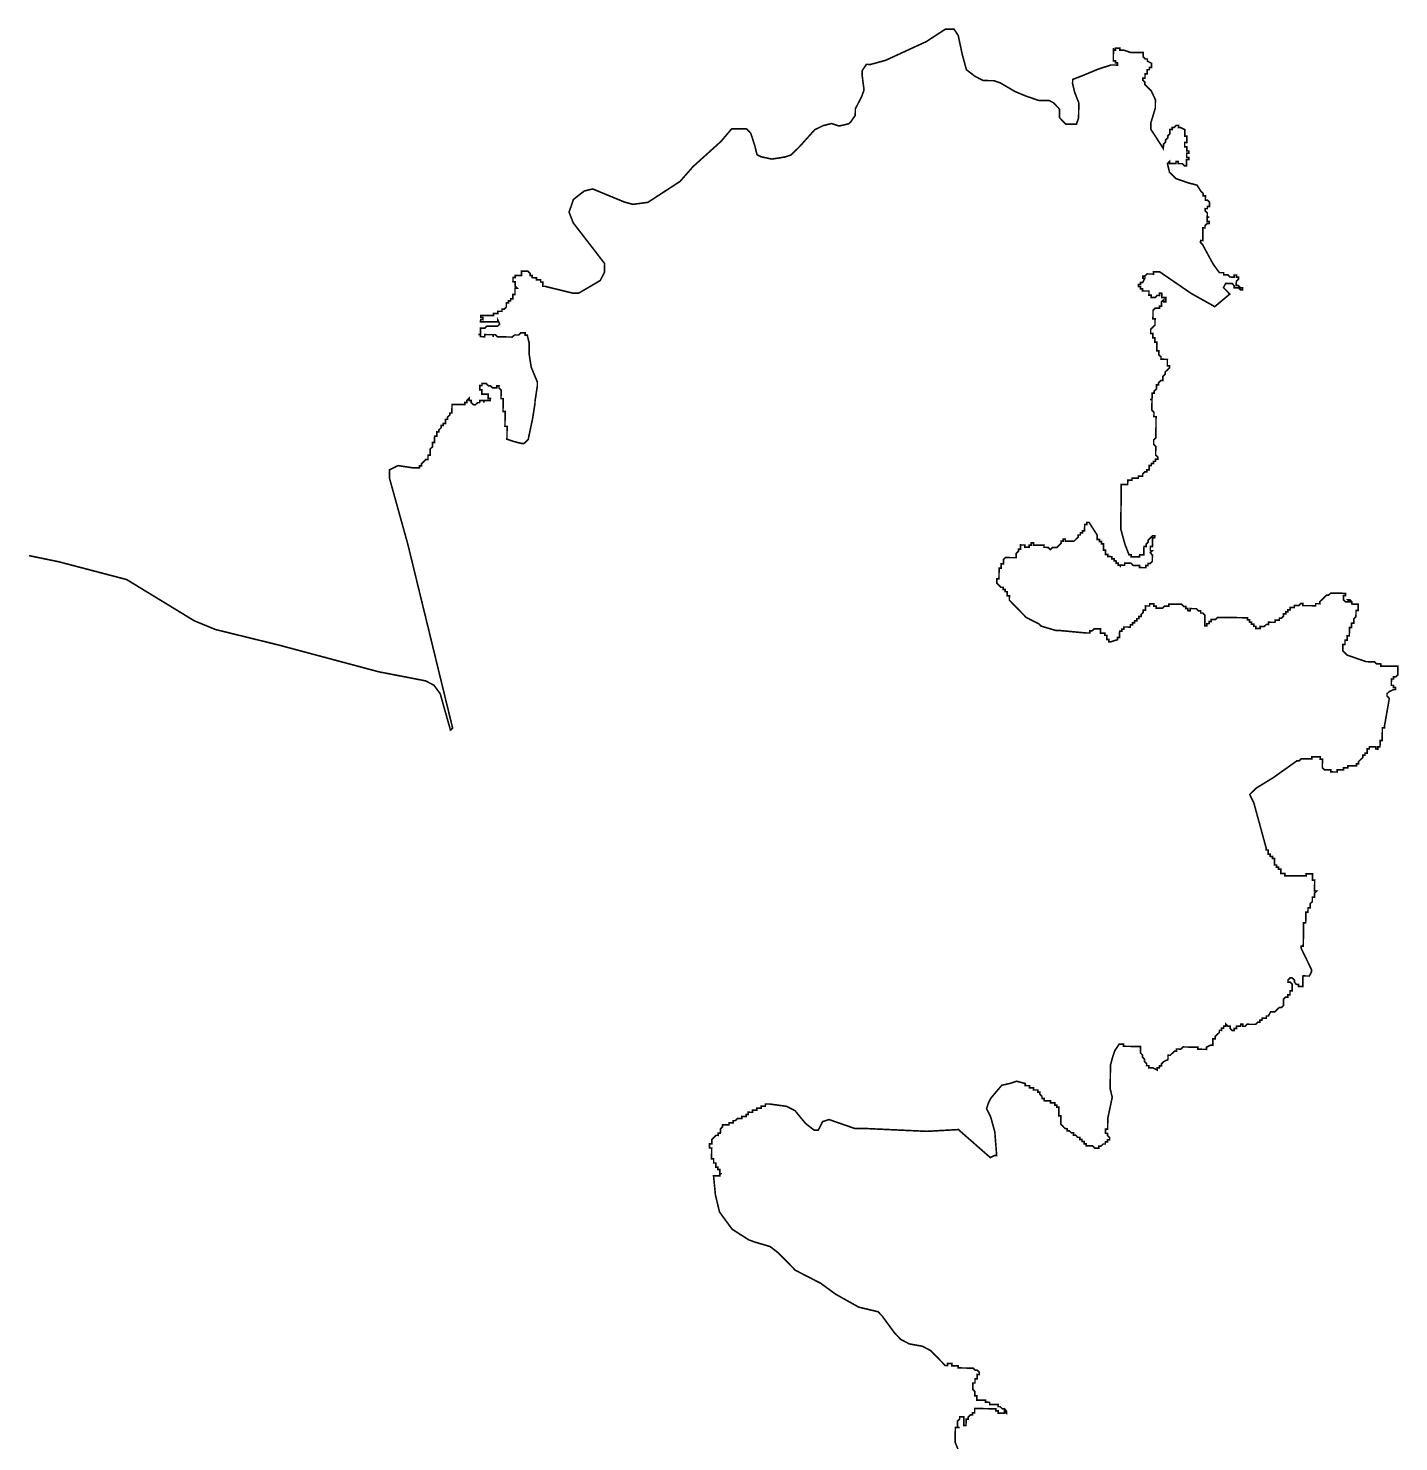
# Model space of a CAD drawing. Header units: metres. Extents: x 257673 to 289848, y 2129691 to 2228029.
# Drawn here: x 264507 to 267057, y 2205352 to 2207981 of the extents above; entities that cross this region are included whole.
import ezdxf

# ---------------------------------------------------------------- set-up
doc = ezdxf.new("R2010")
doc.units = ezdxf.units.M
doc.header["$MEASUREMENT"] = 0
doc.layers.add('HAZARDS LINE', color=1, linetype='Continuous')

msp = doc.modelspace()

# ---------------------------------------------------------------- linework, layer by layer
at = {"layer": 'HAZARDS LINE', "lineweight": 18, "const_width": 2.97}
msp.add_lwpolyline([(264508.4, 2207000), (264563.7, 2206988.6), (264690, 2206955.5), (264815.8, 2206878.8), (264855.2, 2206862.6), (264973.6, 2206833.5), (265159.1, 2206783.9), (265246, 2206767.1), (265261.7, 2206759), (265273.4, 2206743), (265292.4, 2206675.5), (265296.4, 2206679.4), (265213.2, 2207020.8), (265179, 2207144), (265179.2, 2207159.8), (265187.1, 2207163.7), (265195.1, 2207167.5), (265222.7, 2207163.3), (265234.6, 2207163.1), (265234.7, 2207167.1), (265238.6, 2207167), (265238.7, 2207171), (265242.7, 2207174.9), (265246.7, 2207178.8), (265250.6, 2207178.8), (265250.7, 2207182.7), (265250.7, 2207186.7), (265254.7, 2207186.7), (265254.7, 2207190.6), (265254.8, 2207194.6), (265254.8, 2207198.5), (265258.8, 2207202.4), (265258.8, 2207206.4), (265258.9, 2207210.4), (265262.8, 2207210.3), (265262.9, 2207214.3), (265262.9, 2207218.2), (265263, 2207222.2), (265266.9, 2207222.1), (265267, 2207226.1), (265267, 2207230.1), (265271, 2207230), (265271, 2207234), (265275, 2207237.9), (265275.1, 2207241.9), (265279, 2207241.8), (265279.1, 2207245.8), (265283, 2207245.7), (265283.1, 2207249.7), (265283.1, 2207253.6), (265287.1, 2207253.6), (265287.1, 2207257.6), (265291.1, 2207261.5), (265291.2, 2207265.4), (265295.1, 2207265.4), (265295.2, 2207269.3), (265295.2, 2207273.3), (265295.3, 2207277.3), (265295.3, 2207281.2), (265299.3, 2207281.2), (265303.2, 2207281.1), (265307.2, 2207281.1), (265311.1, 2207281), (265315.1, 2207281), (265319.1, 2207280.9), (265319.1, 2207284.9), (265323.1, 2207284.9), (265323.1, 2207288.8), (265327.1, 2207292.7), (265327.1, 2207288.8), (265331, 2207288.7), (265331, 2207284.8), (265334.9, 2207280.8), (265338.9, 2207280.7), (265342.9, 2207284.6), (265346.8, 2207284.6), (265346.9, 2207288.5), (265350.8, 2207288.5), (265354.8, 2207288.5), (265354.7, 2207284.5), (265354.8, 2207288.5), (265358.7, 2207288.4), (265362.7, 2207288.4), (265366.6, 2207288.3), (265366.7, 2207292.3), (265362.7, 2207292.3), (265362.8, 2207296.3), (265362.8, 2207300.2), (265358.9, 2207300.3), (265354.9, 2207300.3), (265350.9, 2207300.4), (265351, 2207304.3), (265351, 2207308.3), (265347.1, 2207308.3), (265347.1, 2207312.3), (265347.2, 2207316.3), (265351.1, 2207316.2), (265351.2, 2207320.2), (265355.1, 2207320.1), (265359.1, 2207320.1), (265363, 2207316.1), (265367, 2207316), (265370.9, 2207312), (265374.8, 2207312), (265378.8, 2207311.9), (265378.8, 2207315.9), (265382.8, 2207315.9), (265382.7, 2207311.9), (265386.7, 2207307.9), (265386.6, 2207303.9), (265386.6, 2207300), (265386.5, 2207296), (265386.5, 2207292.1), (265390.4, 2207292), (265390.4, 2207288.1), (265390.3, 2207284.1), (265390.3, 2207280.1), (265390.3, 2207276.2), (265390.2, 2207272.2), (265390.2, 2207268.3), (265394.1, 2207268.2), (265394.1, 2207264.3), (265394, 2207260.3), (265394, 2207256.3), (265394, 2207252.4), (265393.9, 2207248.4), (265393.9, 2207244.5), (265393.8, 2207240.5), (265397.8, 2207240.5), (265397.7, 2207236.5), (265397.7, 2207232.5), (265397.6, 2207228.6), (265397.6, 2207224.6), (265397.6, 2207220.7), (265397.5, 2207216.7), (265409.3, 2207212.6), (265425.1, 2207208.5), (265429.1, 2207208.4), (265437.1, 2207216.3), (265445.4, 2207255.8), (265449.7, 2207283.4), (265449.8, 2207287.4), (265454, 2207315.1), (265454.1, 2207323), (265442.6, 2207350.8), (265438.9, 2207374.6), (265439.1, 2207394.4), (265435.3, 2207410.3), (265431.4, 2207410.3), (265431.4, 2207414.3), (265427.4, 2207414.3), (265423.5, 2207414.4), (265419.5, 2207410.5), (265415.5, 2207410.5), (265411.6, 2207410.5), (265407.6, 2207406.6), (265403.6, 2207406.7), (265399.6, 2207406.7), (265395.7, 2207406.8), (265391.7, 2207406.8), (265387.8, 2207406.9), (265383.8, 2207406.9), (265379.9, 2207406.9), (265375.9, 2207411), (265372, 2207411), (265371.9, 2207407), (265372, 2207411), (265368, 2207411), (265364.1, 2207411.1), (265360.1, 2207411.1), (265356.2, 2207411.2), (265356.1, 2207407.2), (265352.2, 2207407.3), (265348.2, 2207407.3), (265348.2, 2207411.3), (265344.3, 2207411.3), (265348.2, 2207411.3), (265348.3, 2207415.2), (265348.3, 2207419.2), (265348.4, 2207423.1), (265352.3, 2207423.1), (265356.3, 2207423.1), (265360.3, 2207427), (265364.3, 2207426.9), (265368.2, 2207426.9), (265372.2, 2207426.8), (265376.1, 2207426.8), (265380.1, 2207426.7), (265384.1, 2207430.7), (265380.2, 2207438.6), (265380.2, 2207434.7), (265376.2, 2207434.7), (265372.3, 2207434.7), (265368.3, 2207434.8), (265364.3, 2207434.8), (265360.4, 2207434.9), (265356.4, 2207434.9), (265352.5, 2207435), (265348.5, 2207435), (265348.6, 2207439), (265352.5, 2207438.9), (265352.6, 2207442.9), (265348.6, 2207442.9), (265348.6, 2207446.9), (265352.6, 2207446.8), (265356.6, 2207446.8), (265360.5, 2207446.8), (265364.5, 2207446.7), (265368.4, 2207446.7), (265372.4, 2207446.6), (265372.4, 2207450.6), (265376.4, 2207450.5), (265380.4, 2207450.5), (265380.4, 2207454.5), (265384.4, 2207454.4), (265388.3, 2207454.4), (265388.4, 2207458.3), (265392.3, 2207458.3), (265396.3, 2207462.2), (265396.4, 2207466.1), (265396.4, 2207470.1), (265400.4, 2207470.1), (265400.4, 2207474), (265404.4, 2207474), (265404.4, 2207477.9), (265408.4, 2207477.9), (265408.4, 2207481.8), (265408.5, 2207485.8), (265412.4, 2207485.8), (265412.5, 2207489.7), (265412.5, 2207493.7), (265412.6, 2207497.6), (265416.5, 2207497.6), (265412.6, 2207501.6), (265412.6, 2207505.6), (265412.7, 2207509.5), (265408.7, 2207509.6), (265408.8, 2207513.5), (265408.8, 2207517.5), (265412.8, 2207517.4), (265412.8, 2207521.4), (265416.8, 2207521.3), (265420.7, 2207521.3), (265424.7, 2207521.3), (265424.7, 2207525.2), (265424.8, 2207529.2), (265436.7, 2207529), (265440.6, 2207525), (265440.5, 2207521.1), (265444.5, 2207521), (265444.4, 2207517.1), (265448.4, 2207517), (265452.4, 2207517), (265452.3, 2207513), (265456.3, 2207513), (265460.2, 2207512.9), (265460.2, 2207509), (265464.1, 2207508.9), (265464.1, 2207505), (265464, 2207501), (265468, 2207501), (265519.3, 2207488.5), (265531.2, 2207488.4), (265551.1, 2207500), (265571, 2207511.7), (265579.1, 2207527.4), (265579.3, 2207543.3), (265520.8, 2207619.1), (265513.1, 2207639), (265521.3, 2207662.7), (265541.3, 2207678.3), (265557.1, 2207682.1), (265616.2, 2207657.7), (265632, 2207653.5), (265659.8, 2207657.2), (265719.6, 2207696.1), (265743.6, 2207723.5), (265795.6, 2207770.4), (265815.7, 2207794), (265831.5, 2207793.8), (265843.4, 2207793.7), (265851.2, 2207785.7), (265858.9, 2207761.8), (265862.7, 2207745.9), (265870.5, 2207741.9), (265890.3, 2207737.7), (265914.1, 2207741.4), (265926, 2207745.2), (265942, 2207760.9), (265970.1, 2207792.2), (265986, 2207800), (266001.8, 2207803.8), (266013.7, 2207799.7), (266017.6, 2207799.6), (266033.5, 2207803.4), (266037.5, 2207807.3), (266045.6, 2207819.1), (266045.7, 2207827), (266045.7, 2207831), (266049.7, 2207838.8), (266057.8, 2207854.6), (266061.9, 2207866.4), (266058.3, 2207894.2), (266058.4, 2207902.1), (266066.4, 2207913.9), (266074.3, 2207913.8), (266102.1, 2207921.4), (266177.7, 2207956.2), (266213.6, 2207979.5), (266225.5, 2207979.4), (266229.5, 2207979.3), (266237.2, 2207967.4), (266244.8, 2207931.7), (266252.4, 2207903.9), (266268.1, 2207891.8), (266283.8, 2207883.7), (266303.6, 2207883.5), (266315.4, 2207879.4), (266342.9, 2207863.3), (266362.6, 2207855.1), (266386.3, 2207846.9), (266406.1, 2207846.7), (266414, 2207842.7), (266425.7, 2207830.6), (266425.5, 2207814.8), (266437.3, 2207802.8), (266449.1, 2207802.7), (266457.1, 2207802.6), (266461.1, 2207814.4), (266461.4, 2207834.2), (266461.5, 2207842.1), (266453.8, 2207862), (266450, 2207877.9), (266450.1, 2207885.8), (266470, 2207893.5), (266497.8, 2207905.1), (266521.6, 2207912.7), (266533.5, 2207912.6), (266533.5, 2207916.5), (266529.6, 2207916.6), (266529.6, 2207920.5), (266525.7, 2207920.6), (266525.7, 2207924.5), (266525.8, 2207928.5), (266525.8, 2207932.5), (266525.9, 2207936.4), (266525.9, 2207940.4), (266525.9, 2207944.3), (266525.9, 2207940.4), (266529.9, 2207940.3), (266529.9, 2207944.3), (266533.9, 2207944.2), (266537.8, 2207944.2), (266537.8, 2207940.2), (266545.7, 2207940.1), (266557.5, 2207936.1), (266561.5, 2207936), (266565.4, 2207936), (266569.4, 2207935.9), (266573.3, 2207935.9), (266577.3, 2207935.8), (266581.3, 2207935.8), (266581.2, 2207931.8), (266581.2, 2207927.9), (266585.1, 2207923.9), (266589, 2207923.8), (266589, 2207919.9), (266596.9, 2207915.8), (266596.8, 2207907.9), (266592.8, 2207907.9), (266592.8, 2207904), (266588.8, 2207904), (266588.8, 2207900.1), (266588.7, 2207896.1), (266584.8, 2207896.2), (266584.7, 2207892.2), (266584.7, 2207888.2), (266580.7, 2207888.3), (266580.7, 2207884.3), (266584.6, 2207880.3), (266584.6, 2207876.4), (266596.3, 2207864.4), (266604, 2207848.4), (266603.9, 2207832.6), (266595.6, 2207805), (266595.5, 2207793.1), (266618.8, 2207757.2), (266618.9, 2207761.2), (266618.9, 2207765.1), (266622.9, 2207769), (266623, 2207773), (266627, 2207776.9), (266627, 2207780.9), (266631, 2207784.8), (266631.1, 2207788.7), (266631.1, 2207792.7), (266635.1, 2207792.7), (266635.1, 2207796.6), (266639.1, 2207796.6), (266643.1, 2207800.5), (266647, 2207800.4), (266647, 2207796.5), (266650.9, 2207796.4), (266658.8, 2207792.4), (266658.7, 2207784.5), (266658.7, 2207780.5), (266662.6, 2207780.5), (266662.6, 2207776.5), (266662.6, 2207772.5), (266662.5, 2207768.6), (266658.5, 2207768.6), (266658.5, 2207764.7), (266658.5, 2207760.7), (266662.4, 2207760.7), (266662.4, 2207756.7), (266662.3, 2207752.8), (266666.3, 2207752.7), (266666.2, 2207748.8), (266662.3, 2207748.8), (266662.2, 2207744.8), (266662.2, 2207740.9), (266666.2, 2207740.8), (266666.1, 2207736.9), (266662.1, 2207736.9), (266662.1, 2207733), (266662.1, 2207729), (266662, 2207725), (266658.1, 2207725.1), (266654.1, 2207729.1), (266650.2, 2207729.1), (266646.2, 2207729.2), (266646.3, 2207733.1), (266642.3, 2207733.2), (266642.3, 2207729.2), (266638.3, 2207729.3), (266634.4, 2207729.3), (266630.4, 2207729.4), (266630.4, 2207733.3), (266626.4, 2207729.4), (266630.2, 2207713.5), (266642, 2207701.5), (266665.6, 2207693.3), (266681.4, 2207689.2), (266689.2, 2207677.2), (266693.1, 2207673.2), (266693.1, 2207669.3), (266697, 2207669.2), (266697, 2207665.3), (266696.9, 2207661.3), (266700.9, 2207661.3), (266704.8, 2207657.3), (266704.7, 2207653.3), (266704.7, 2207649.3), (266700.7, 2207649.4), (266700.7, 2207645.4), (266696.7, 2207645.5), (266696.7, 2207641.5), (266700.6, 2207637.5), (266700.6, 2207633.6), (266700.5, 2207629.6), (266704.5, 2207629.6), (266700.5, 2207629.6), (266700.5, 2207625.6), (266700.4, 2207621.7), (266704.4, 2207621.6), (266704.3, 2207617.7), (266700.4, 2207617.7), (266696.4, 2207613.8), (266696.3, 2207609.8), (266692.4, 2207609.9), (266692.3, 2207605.9), (266692.3, 2207602), (266692.2, 2207598), (266692.2, 2207594.1), (266692.2, 2207590.1), (266692.1, 2207586.1), (266688.2, 2207586.2), (266688.1, 2207582.2), (266692, 2207578.2), (266711.4, 2207542.4), (266723.1, 2207526.4), (266727.1, 2207526.4), (266731, 2207526.3), (266731, 2207522.4), (266734.9, 2207522.3), (266738.9, 2207522.3), (266742.8, 2207518.3), (266746.8, 2207518.2), (266750.7, 2207518.2), (266750.8, 2207522.1), (266754.7, 2207522.1), (266754.7, 2207518.1), (266758.6, 2207518.1), (266758.6, 2207514.1), (266754.6, 2207510.2), (266754.5, 2207506.3), (266754.5, 2207502.3), (266758.5, 2207502.3), (266762.4, 2207498.2), (266766.3, 2207498.2), (266766.3, 2207494.2), (266762.3, 2207494.3), (266758.4, 2207498.3), (266754.5, 2207498.3), (266750.5, 2207498.4), (266750.5, 2207502.3), (266746.6, 2207506.3), (266742.7, 2207506.4), (266738.7, 2207506.4), (266734.8, 2207506.5), (266730.7, 2207498.6), (266742.5, 2207486.6), (266714.5, 2207463.2), (266671.2, 2207487.4), (266612.3, 2207527.7), (266608.3, 2207527.7), (266604.4, 2207527.7), (266600.4, 2207527.8), (266600.4, 2207523.8), (266596.4, 2207523.9), (266592.5, 2207523.9), (266588.5, 2207524), (266584.5, 2207520.1), (266580.5, 2207520.1), (266580.5, 2207516.1), (266584.4, 2207516.1), (266580.4, 2207508.2), (266576.4, 2207508.3), (266576.4, 2207504.3), (266572.4, 2207504.4), (266572.4, 2207500.4), (266576.4, 2207500.3), (266576.3, 2207496.4), (266580.3, 2207496.3), (266580.2, 2207492.4), (266584.2, 2207492.3), (266588.1, 2207492.3), (266592.1, 2207492.3), (266592.1, 2207488.3), (266592, 2207484.3), (266596, 2207484.3), (266595.9, 2207480.3), (266599.9, 2207480.3), (266603.8, 2207480.2), (266607.8, 2207484.2), (266611.8, 2207484.1), (266611.8, 2207488.1), (266615.8, 2207488), (266615.8, 2207484.1), (266615.7, 2207480.1), (266619.7, 2207480.1), (266623.6, 2207480), (266623.6, 2207476.1), (266623.5, 2207472.1), (266619.6, 2207472.1), (266619.6, 2207476.1), (266615.6, 2207472.2), (266615.6, 2207468.2), (266615.5, 2207464.3), (266611.6, 2207464.3), (266611.5, 2207460.4), (266607.6, 2207460.4), (266603.6, 2207460.4), (266599.6, 2207456.5), (266599.6, 2207452.6), (266599.5, 2207448.6), (266599.5, 2207444.7), (266599.4, 2207440.7), (266603.4, 2207440.7), (266603.3, 2207436.7), (266603.3, 2207432.7), (266603.3, 2207428.8), (266599.3, 2207424.9), (266595.3, 2207421), (266595.2, 2207417), (266595.2, 2207413), (266599.1, 2207413), (266599.1, 2207409), (266599, 2207405.1), (266603, 2207405), (266602.9, 2207401.1), (266602.9, 2207397.1), (266606.9, 2207397.1), (266606.8, 2207393.1), (266606.8, 2207389.2), (266606.7, 2207385.2), (266606.7, 2207381.2), (266610.6, 2207381.2), (266610.6, 2207377.2), (266610.5, 2207373.3), (266614.5, 2207369.3), (266614.4, 2207365.3), (266618.4, 2207365.3), (266622.3, 2207365.2), (266626.3, 2207365.2), (266626.2, 2207361.2), (266626.2, 2207357.3), (266626.2, 2207353.3), (266630.1, 2207353.3), (266630.1, 2207349.3), (266622.1, 2207341.5), (266622, 2207337.5), (266618, 2207333.6), (266618, 2207329.6), (266617.9, 2207325.7), (266614, 2207325.7), (266610, 2207321.8), (266609.9, 2207317.9), (266606, 2207317.9), (266605.9, 2207313.9), (266605.9, 2207310), (266601.9, 2207306.1), (266601.8, 2207302.1), (266597.9, 2207302.2), (266597.8, 2207298.2), (266597.8, 2207294.2), (266597.7, 2207290.3), (266593.8, 2207290.3), (266597.7, 2207290.3), (266597.7, 2207286.3), (266597.6, 2207282.4), (266597.6, 2207278.4), (266597.6, 2207274.4), (266597.5, 2207270.5), (266601.4, 2207266.5), (266601.4, 2207262.5), (266601.3, 2207258.6), (266605.3, 2207258.5), (266605.2, 2207254.6), (266605.2, 2207250.6), (266605.2, 2207246.6), (266605.1, 2207242.7), (266605.1, 2207238.7), (266605, 2207234.8), (266605, 2207230.8), (266604.9, 2207226.9), (266604.9, 2207222.9), (266604.8, 2207218.9), (266600.8, 2207215), (266600.8, 2207211.1), (266600.8, 2207207.1), (266604.7, 2207203.1), (266604.6, 2207199.1), (266604.6, 2207195.2), (266604.5, 2207191.2), (266604.5, 2207187.3), (266608.4, 2207183.3), (266608.4, 2207179.3), (266604.4, 2207179.3), (266604.4, 2207175.4), (266600.4, 2207175.4), (266600.4, 2207171.5), (266596.4, 2207171.5), (266596.4, 2207167.6), (266592.4, 2207167.6), (266592.3, 2207163.6), (266592.3, 2207159.7), (266588.3, 2207159.7), (266588.3, 2207155.8), (266584.3, 2207155.8), (266580.3, 2207151.9), (266580.3, 2207147.9), (266576.3, 2207148), (266572.4, 2207148), (266572.3, 2207144.1), (266568.4, 2207144.1), (266564.4, 2207144.2), (266560.5, 2207144.2), (266560.4, 2207140.3), (266556.5, 2207140.3), (266552.5, 2207140.3), (266552.5, 2207136.4), (266552.4, 2207132.4), (266548.5, 2207132.5), (266544.5, 2207132.5), (266540.5, 2207132.6), (266540.5, 2207128.6), (266540, 2207085.1), (266539.6, 2207049.4), (266547.2, 2207021.6), (266554.9, 2207001.7), (266558.9, 2207001.7), (266558.8, 2206997.7), (266562.8, 2206997.7), (266566.7, 2206997.7), (266570.7, 2206997.6), (266574.6, 2206997.6), (266574.7, 2207001.5), (266578.6, 2207001.5), (266582.6, 2207001.4), (266582.6, 2207005.4), (266582.7, 2207009.4), (266582.7, 2207013.3), (266582.8, 2207017.3), (266586.7, 2207017.2), (266586.8, 2207021.2), (266590.8, 2207025.1), (266590.8, 2207029.1), (266594.8, 2207033), (266598.8, 2207036.9), (266602.8, 2207036.8), (266602.7, 2207032.9), (266598.8, 2207032.9), (266598.7, 2207029), (266598.7, 2207025), (266598.7, 2207021.1), (266598.6, 2207017.1), (266594.7, 2207017.1), (266594.6, 2207013.2), (266594.6, 2207009.2), (266598.5, 2207009.2), (266594.5, 2207005.3), (266598.4, 2207001.3), (266598.4, 2206997.3), (266598.3, 2206993.3), (266598.3, 2206989.4), (266594.3, 2206985.5), (266590.3, 2206985.5), (266590.3, 2206981.6), (266586.3, 2206981.6), (266586.3, 2206977.6), (266582.3, 2206977.7), (266578.4, 2206977.7), (266574.4, 2206977.8), (266574.5, 2206981.7), (266570.5, 2206981.8), (266566.5, 2206981.8), (266562.6, 2206981.9), (266558.7, 2206985.9), (266554.7, 2206985.9), (266550.8, 2206986), (266546.8, 2206986), (266546.8, 2206982), (266542.8, 2206982.1), (266538.8, 2206982.1), (266538.8, 2206978.2), (266538.8, 2206982.1), (266534.9, 2206982.2), (266534.9, 2206986.1), (266531, 2206986.2), (266531, 2206990.1), (266527.1, 2206990.2), (266527.1, 2206994.1), (266523.1, 2206994.2), (266523.2, 2206998.1), (266519.2, 2206998.2), (266515.3, 2206998.2), (266515.3, 2207002.2), (266511.4, 2207002.2), (266511.4, 2207006.2), (266511.4, 2207010.2), (266507.5, 2207010.2), (266507.5, 2207014.2), (266507.6, 2207018.1), (266507.6, 2207022.1), (266503.7, 2207022.1), (266503.7, 2207026.1), (266499.8, 2207026.1), (266499.8, 2207030.1), (266495.8, 2207030.1), (266495.9, 2207034.1), (266495.9, 2207038), (266480.4, 2207062), (266476.4, 2207062), (266476.4, 2207058.1), (266472.4, 2207058.1), (266472.4, 2207054.1), (266472.3, 2207050.2), (266472.3, 2207046.2), (266468.3, 2207046.3), (266468.3, 2207042.3), (266464.3, 2207042.4), (266464.3, 2207038.4), (266460.3, 2207038.4), (266460.3, 2207034.5), (266456.3, 2207030.6), (266452.3, 2207026.7), (266448.3, 2207026.7), (266444.3, 2207026.8), (266440.4, 2207026.8), (266436.4, 2207026.8), (266436.5, 2207030.8), (266432.5, 2207030.8), (266432.5, 2207026.9), (266428.5, 2207026.9), (266428.5, 2207023), (266424.5, 2207019.1), (266420.5, 2207015.1), (266416.5, 2207015.2), (266412.5, 2207015.2), (266408.5, 2207011.3), (266404.6, 2207015.3), (266400.7, 2207015.4), (266396.7, 2207015.4), (266396.8, 2207019.4), (266392.8, 2207019.4), (266388.8, 2207019.5), (266384.9, 2207019.5), (266380.9, 2207019.5), (266377, 2207019.6), (266377, 2207023.6), (266373.1, 2207023.6), (266373, 2207019.6), (266369.1, 2207019.7), (266369, 2207015.7), (266365.1, 2207015.8), (266361.1, 2207015.8), (266361.1, 2207019.8), (266357.2, 2207019.8), (266353.2, 2207019.9), (266353.2, 2207015.9), (266353.1, 2207011.9), (266349.2, 2207012), (266349.1, 2207008), (266345.1, 2207004.1), (266345.1, 2207000.2), (266345, 2206996.2), (266341.1, 2206996.2), (266337.1, 2206996.3), (266333.2, 2206996.3), (266329.2, 2206996.4), (266325.2, 2206996.4), (266321.2, 2206992.5), (266321.2, 2206988.5), (266321.2, 2206984.6), (266317.2, 2206984.6), (266317.2, 2206980.7), (266317.1, 2206976.7), (266313.2, 2206976.8), (266313.1, 2206972.8), (266313.1, 2206968.8), (266313, 2206964.9), (266313, 2206960.9), (266312.9, 2206957), (266309, 2206957), (266308.9, 2206953.1), (266308.9, 2206949.1), (266312.8, 2206945.1), (266316.7, 2206941.1), (266320.7, 2206941), (266320.6, 2206937.1), (266324.6, 2206937), (266324.5, 2206933.1), (266328.5, 2206933), (266328.4, 2206929.1), (266328.4, 2206925.1), (266332.4, 2206925.1), (266332.3, 2206921.1), (266332.3, 2206917.2), (266347.9, 2206901.1), (266363.6, 2206885.1), (266387.2, 2206873), (266391.1, 2206869), (266418.7, 2206860.8), (266426.6, 2206860.7), (266474.1, 2206856.2), (266478, 2206856.1), (266482, 2206856.1), (266482, 2206860), (266486, 2206860), (266490, 2206863.9), (266494, 2206863.9), (266497.9, 2206863.8), (266501.9, 2206863.8), (266501.8, 2206859.8), (266501.8, 2206855.9), (266505.7, 2206855.8), (266509.7, 2206855.8), (266509.7, 2206851.8), (266513.6, 2206851.8), (266513.6, 2206847.8), (266513.5, 2206843.9), (266517.5, 2206843.8), (266517.4, 2206839.9), (266521.4, 2206839.8), (266533.3, 2206843.6), (266533.4, 2206847.6), (266537.3, 2206847.5), (266537.4, 2206851.5), (266537.4, 2206855.5), (266537.5, 2206859.4), (266541.4, 2206859.4), (266541.5, 2206863.3), (266545.4, 2206863.3), (266545.5, 2206867.2), (266549.4, 2206867.2), (266553.4, 2206867.2), (266557.3, 2206867.1), (266557.4, 2206871.1), (266561.3, 2206871), (266561.4, 2206875), (266565.3, 2206874.9), (266565.4, 2206878.9), (266569.3, 2206878.9), (266569.4, 2206882.8), (266573.3, 2206882.8), (266573.4, 2206886.7), (266577.3, 2206886.7), (266577.4, 2206890.6), (266581.4, 2206894.6), (266581.4, 2206898.5), (266585.4, 2206898.5), (266585.4, 2206902.4), (266585.5, 2206906.4), (266589.4, 2206906.3), (266593.4, 2206906.3), (266593.4, 2206910.3), (266601.4, 2206910.2), (266601.3, 2206906.2), (266605.3, 2206906.2), (266605.2, 2206902.2), (266609.2, 2206902.2), (266613.1, 2206902.1), (266617.1, 2206902.1), (266621.1, 2206906), (266625.1, 2206905.9), (266629, 2206905.9), (266629.1, 2206909.9), (266633, 2206909.8), (266637, 2206909.8), (266640.9, 2206909.7), (266648.9, 2206909.6), (266652.8, 2206909.6), (266656.7, 2206905.6), (266660.7, 2206905.5), (266660.6, 2206901.6), (266664.6, 2206901.5), (266664.6, 2206897.6), (266668.5, 2206897.5), (266668.6, 2206901.5), (266672.5, 2206901.4), (266676.5, 2206901.4), (266680.4, 2206901.4), (266684.3, 2206897.4), (266688.3, 2206897.3), (266688.3, 2206893.4), (266692.2, 2206893.3), (266696.1, 2206889.3), (266696.1, 2206885.3), (266696, 2206881.4), (266696, 2206877.4), (266696, 2206873.5), (266695.9, 2206869.5), (266699.9, 2206869.5), (266699.9, 2206873.4), (266703.9, 2206873.4), (266703.9, 2206877.3), (266707.9, 2206877.3), (266707.9, 2206881.3), (266711.9, 2206881.2), (266715.8, 2206881.2), (266719.8, 2206885.1), (266723.8, 2206885), (266727.7, 2206885), (266731.7, 2206884.9), (266735.7, 2206884.9), (266739.6, 2206884.9), (266743.6, 2206884.8), (266747.5, 2206884.8), (266751.5, 2206884.7), (266755.5, 2206884.7), (266759.4, 2206884.6), (266763.4, 2206884.6), (266767.3, 2206884.5), (266771.3, 2206884.5), (266775.2, 2206884.5), (266775.2, 2206880.5), (266779.2, 2206880.4), (266779.1, 2206876.5), (266783.1, 2206876.4), (266783, 2206872.5), (266787, 2206872.4), (266786.9, 2206868.5), (266790.9, 2206868.4), (266790.9, 2206864.5), (266794.8, 2206864.4), (266798.8, 2206864.4), (266798.8, 2206868.4), (266802.8, 2206868.3), (266806.7, 2206868.3), (266810.7, 2206872.2), (266814.7, 2206872.1), (266814.7, 2206876.1), (266818.7, 2206876), (266822.7, 2206876), (266826.6, 2206876), (266826.7, 2206879.9), (266830.6, 2206879.9), (266834.6, 2206879.8), (266834.6, 2206883.8), (266838.6, 2206883.7), (266842.6, 2206887.7), (266842.6, 2206891.6), (266846.6, 2206891.6), (266846.6, 2206895.5), (266850.6, 2206895.5), (266850.6, 2206899.4), (266854.6, 2206899.4), (266854.6, 2206903.4), (266858.6, 2206903.3), (266862.5, 2206903.3), (266862.6, 2206907.2), (266866.5, 2206907.2), (266870.5, 2206907.1), (266874.5, 2206911), (266878.5, 2206911), (266878.4, 2206907), (266882.4, 2206907), (266886.3, 2206907), (266890.3, 2206906.9), (266894.2, 2206906.9), (266898.2, 2206906.8), (266902.2, 2206906.8), (266902.2, 2206910.7), (266906.2, 2206910.7), (266910.1, 2206910.6), (266910.2, 2206914.6), (266914.2, 2206918.5), (266918.2, 2206922.4), (266922.2, 2206926.3), (266926.1, 2206926.3), (266930.1, 2206930.2), (266934.1, 2206930.2), (266938.1, 2206930.1), (266942, 2206930.1), (266946, 2206930), (266949.9, 2206930), (266953.9, 2206929.9), (266957.8, 2206929.9), (266957.8, 2206925.9), (266953.8, 2206926), (266953.8, 2206922), (266953.8, 2206918.1), (266957.7, 2206914.1), (266961.6, 2206914), (266965.6, 2206914), (266961.7, 2206918), (266965.6, 2206917.9), (266969.5, 2206913.9), (266969.5, 2206910), (266973.5, 2206909.9), (266977.4, 2206909.9), (266981.4, 2206909.8), (266981.3, 2206905.9), (266981.3, 2206901.9), (266981.2, 2206898), (266977.3, 2206898), (266977.2, 2206894.1), (266977.2, 2206890.1), (266977.1, 2206886.1), (266973.1, 2206882.2), (266973.1, 2206878.3), (266973.1, 2206874.3), (266969.1, 2206874.3), (266969, 2206870.4), (266969, 2206866.4), (266965, 2206866.5), (266965, 2206862.5), (266965, 2206858.6), (266964.9, 2206854.6), (266964.9, 2206850.6), (266960.9, 2206850.7), (266960.9, 2206846.7), (266960.8, 2206842.8), (266956.9, 2206842.8), (266956.8, 2206838.9), (266956.8, 2206834.9), (266952.8, 2206834.9), (266952.8, 2206831), (266952.7, 2206827), (266952.7, 2206823.1), (266960.5, 2206815.1), (266996, 2206802.8), (267000, 2206802.7), (267003.9, 2206802.7), (267007.9, 2206802.6), (267011.8, 2206802.6), (267015.7, 2206798.6), (267019.7, 2206798.6), (267023.7, 2206798.5), (267023.6, 2206794.6), (267027.6, 2206794.5), (267039.4, 2206794.4), (267051.3, 2206794.2), (267055.3, 2206794.2), (267055.2, 2206790.2), (267055.2, 2206786.3), (267055.1, 2206782.3), (267055.1, 2206778.4), (267051.1, 2206774.4), (267047.1, 2206774.5), (267047.1, 2206770.5), (267043.1, 2206770.6), (267043.1, 2206766.6), (267043, 2206762.7), (267043, 2206758.7), (267047, 2206758.7), (267046.9, 2206754.7), (267050.9, 2206754.7), (267050.8, 2206750.7), (267046.9, 2206750.7), (267038.9, 2206746.9), (267034.9, 2206743), (267034.9, 2206739), (267038.8, 2206735), (267038.7, 2206731), (267030.3, 2206683.6), (267030.2, 2206679.7), (267026.3, 2206679.7), (267026.2, 2206675.8), (267026.2, 2206671.8), (267026.1, 2206667.8), (267026.1, 2206663.9), (267026.1, 2206659.9), (267026, 2206656), (267022, 2206656), (267022, 2206652), (267022, 2206648.1), (267021.9, 2206644.1), (267018, 2206644.2), (267017.9, 2206640.2), (267014, 2206640.3), (267014, 2206644.2), (267010, 2206644.3), (267006.1, 2206644.3), (267002.1, 2206644.4), (267002.1, 2206640.4), (266998.1, 2206640.4), (266998.1, 2206636.5), (266998, 2206632.5), (266994.1, 2206632.6), (266994, 2206628.6), (266990.1, 2206628.7), (266990, 2206624.7), (266986, 2206620.8), (266982, 2206616.9), (266982, 2206612.9), (266978, 2206613), (266978, 2206609), (266974, 2206609), (266970.1, 2206609.1), (266966.1, 2206609.1), (266962.1, 2206609.2), (266962.1, 2206605.2), (266958.1, 2206605.3), (266954.2, 2206605.3), (266954.1, 2206601.3), (266950.2, 2206601.4), (266946.2, 2206601.4), (266942.3, 2206601.5), (266942.2, 2206597.5), (266938.3, 2206597.6), (266934.3, 2206597.6), (266930.3, 2206597.7), (266930.4, 2206601.6), (266926.4, 2206601.7), (266922.5, 2206601.7), (266918.5, 2206601.7), (266914.6, 2206605.7), (266914.6, 2206609.7), (266914.7, 2206613.7), (266914.7, 2206617.6), (266914.8, 2206621.6), (266910.8, 2206621.6), (266910.9, 2206625.6), (266906.9, 2206625.6), (266903, 2206625.7), (266899, 2206625.7), (266895, 2206625.8), (266895, 2206621.8), (266891, 2206621.8), (266887.1, 2206621.9), (266883.1, 2206621.9), (266879.2, 2206622), (266875.2, 2206622), (266871.2, 2206618.1), (266867.2, 2206618.2), (266823.3, 2206587), (266791.5, 2206567.5), (266779.5, 2206555.8), (266787.2, 2206539.9), (266810, 2206456.5), (266810, 2206452.5), (266813.9, 2206452.5), (266813.9, 2206448.5), (266813.8, 2206444.6), (266817.8, 2206444.5), (266817.7, 2206440.6), (266821.7, 2206440.5), (266821.7, 2206436.6), (266825.6, 2206436.5), (266825.6, 2206432.6), (266825.5, 2206428.6), (266825.5, 2206424.6), (266829.4, 2206424.6), (266829.4, 2206420.6), (266833.3, 2206420.6), (266833.3, 2206416.6), (266837.3, 2206416.6), (266837.2, 2206412.6), (266837.2, 2206408.7), (266841.1, 2206408.6), (266845.1, 2206408.6), (266845, 2206404.6), (266849, 2206404.6), (266853, 2206404.5), (266856.9, 2206404.5), (266860.9, 2206404.4), (266864.8, 2206404.4), (266868.8, 2206404.4), (266872.7, 2206404.3), (266876.7, 2206404.3), (266880.7, 2206404.2), (266884.6, 2206404.2), (266884.7, 2206408.1), (266888.6, 2206408.1), (266892.6, 2206408), (266896.5, 2206408), (266896.5, 2206404), (266896.5, 2206400.1), (266896.4, 2206396.1), (266900.4, 2206396.1), (266900.3, 2206392.1), (266900.3, 2206388.2), (266900.2, 2206384.2), (266900.2, 2206380.2), (266900.1, 2206376.3), (266904.1, 2206376.2), (266900.1, 2206372.3), (266900.1, 2206368.4), (266900, 2206364.4), (266896, 2206364.5), (266896, 2206360.5), (266896, 2206356.5), (266892, 2206352.6), (266891.9, 2206348.7), (266891.9, 2206344.7), (266887.9, 2206344.8), (266887.9, 2206340.8), (266887.8, 2206336.8), (266883.9, 2206336.9), (266883.8, 2206332.9), (266883.8, 2206329), (266883.7, 2206325), (266883.7, 2206321), (266883.6, 2206317.1), (266879.7, 2206317.1), (266879.6, 2206313.2), (266879.6, 2206309.2), (266879.5, 2206305.3), (266879.5, 2206301.3), (266879.5, 2206297.3), (266879.4, 2206293.4), (266879.4, 2206289.4), (266879.3, 2206285.5), (266879.3, 2206281.5), (266879.2, 2206277.5), (266879.2, 2206273.6), (266875.2, 2206273.6), (266875.2, 2206269.7), (266879.1, 2206261.7), (266882.9, 2206253.8), (266886.8, 2206245.8), (266894.5, 2206229.9), (266894.5, 2206225.9), (266890.4, 2206218), (266878.6, 2206218.2), (266878.5, 2206214.2), (266878.5, 2206210.3), (266878.4, 2206206.3), (266878.4, 2206202.3), (266878.3, 2206198.4), (266874.4, 2206198.4), (266870.4, 2206198.5), (266870.5, 2206202.4), (266866.5, 2206202.5), (266862.6, 2206206.5), (266862.6, 2206210.4), (266858.7, 2206214.4), (266854.8, 2206214.5), (266850.8, 2206210.6), (266850.7, 2206206.6), (266854.7, 2206206.6), (266858.6, 2206202.6), (266858.6, 2206198.6), (266858.5, 2206194.6), (266858.5, 2206190.7), (266854.5, 2206190.7), (266854.5, 2206186.8), (266854.4, 2206182.8), (266850.5, 2206182.9), (266850.4, 2206178.9), (266846.5, 2206178.9), (266842.5, 2206175), (266842.4, 2206171.1), (266842.4, 2206167.1), (266842.3, 2206163.2), (266838.3, 2206159.2), (266834.4, 2206159.3), (266830.4, 2206155.4), (266826.4, 2206151.5), (266822.4, 2206151.5), (266818.4, 2206151.5), (266814.4, 2206143.7), (266810.4, 2206143.7), (266810.4, 2206139.8), (266806.4, 2206139.8), (266802.5, 2206139.8), (266802.4, 2206135.9), (266798.5, 2206135.9), (266798.4, 2206132), (266794.5, 2206132), (266790.5, 2206128.1), (266786.5, 2206128.1), (266782.5, 2206128.2), (266778.6, 2206128.2), (266774.6, 2206128.3), (266770.6, 2206124.4), (266766.7, 2206124.4), (266766.7, 2206128.4), (266762.8, 2206128.4), (266762.7, 2206124.5), (266758.8, 2206124.5), (266754.8, 2206124.5), (266754.8, 2206120.6), (266750.8, 2206120.6), (266750.8, 2206116.7), (266746.8, 2206116.7), (266742.9, 2206120.7), (266742.9, 2206124.7), (266739, 2206124.7), (266735.1, 2206128.7), (266735, 2206124.8), (266731.1, 2206124.8), (266731, 2206120.9), (266727, 2206120.9), (266727, 2206116.9), (266723, 2206117), (266723, 2206113), (266719, 2206109.1), (266715, 2206105.2), (266715, 2206101.2), (266711, 2206101.3), (266710.9, 2206097.3), (266710.9, 2206093.4), (266710.9, 2206089.4), (266706.9, 2206089.5), (266698.9, 2206085.6), (266698.9, 2206081.6), (266694.9, 2206081.7), (266691, 2206081.7), (266687, 2206081.8), (266683.1, 2206081.8), (266683.1, 2206085.8), (266679.2, 2206085.8), (266675.2, 2206085.9), (266671.2, 2206085.9), (266667.3, 2206085.9), (266659.4, 2206086), (266655.4, 2206086.1), (266651.4, 2206082.2), (266647.4, 2206082.2), (266643.5, 2206082.3), (266643.4, 2206078.3), (266639.5, 2206078.3), (266635.5, 2206074.4), (266631.5, 2206070.5), (266627.5, 2206070.6), (266627.4, 2206062.6), (266619.5, 2206058.8), (266615.5, 2206054.9), (266615.4, 2206050.9), (266611.5, 2206050.9), (266611.4, 2206047), (266607.5, 2206047), (266607.4, 2206043.1), (266599.5, 2206047.1), (266595.6, 2206047.2), (266591.6, 2206047.2), (266591.7, 2206051.2), (266587.7, 2206051.2), (266587.8, 2206055.2), (266583.8, 2206059.2), (266583.9, 2206063.1), (266580, 2206067.1), (266580, 2206071.1), (266576.1, 2206075.1), (266576.2, 2206079.1), (266576.2, 2206083), (266576.2, 2206087), (266572.3, 2206087), (266568.3, 2206087.1), (266564.4, 2206087.1), (266560.4, 2206087.1), (266556.5, 2206087.2), (266552.5, 2206087.2), (266548.5, 2206087.3), (266544.6, 2206087.3), (266544.6, 2206091.3), (266536.7, 2206091.4), (266528.7, 2206079.6), (266524.6, 2206067.8), (266520.4, 2206052), (266519.9, 2206008.4), (266523.7, 2205992.5), (266515.4, 2205953.1), (266515.3, 2205949.1), (266515.3, 2205945.1), (266515.2, 2205941.2), (266515.2, 2205937.2), (266515.1, 2205933.3), (266511.2, 2205933.3), (266511.1, 2205929.3), (266511.1, 2205925.4), (266515, 2205925.3), (266515, 2205921.4), (266518.9, 2205917.4), (266518.9, 2205913.4), (266514.9, 2205913.5), (266514.9, 2205909.5), (266510.9, 2205909.6), (266510.9, 2205905.6), (266506.9, 2205905.6), (266502.9, 2205901.7), (266498.9, 2205901.8), (266498.9, 2205897.8), (266494.9, 2205897.9), (266491, 2205897.9), (266487.1, 2205901.9), (266483.1, 2205901.9), (266479.2, 2205902), (266475.2, 2205902), (266475.2, 2205906), (266471.3, 2205906), (266471.3, 2205910), (266467.4, 2205910), (266467.4, 2205914), (266463.5, 2205914), (266463.5, 2205918), (266459.5, 2205918), (266455.6, 2205922.1), (266451.7, 2205922.1), (266451.7, 2205926.1), (266447.8, 2205926.1), (266443.8, 2205930.1), (266439.9, 2205930.1), (266439.9, 2205934.1), (266436, 2205934.2), (266432.1, 2205938.2), (266428.2, 2205942.2), (266428.2, 2205946.1), (266428.2, 2205950.1), (266428.3, 2205954), (266428.3, 2205958), (266424.4, 2205958), (266424.4, 2205962), (266424.5, 2205966), (266424.5, 2205969.9), (266424.6, 2205973.9), (266420.6, 2205973.9), (266420.6, 2205977.9), (266416.7, 2205977.9), (266416.7, 2205981.9), (266412.8, 2205981.9), (266408.8, 2205982), (266408.9, 2205985.9), (266404.9, 2205986), (266400.9, 2205986), (266397, 2205986.1), (266397, 2205990), (266393.1, 2205990.1), (266393.1, 2205994), (266389.2, 2205998), (266389.2, 2206002), (266385.3, 2206002), (266385.3, 2206006), (266381.4, 2206006), (266377.4, 2206006.1), (266377.5, 2206010), (266373.5, 2206010.1), (266369.5, 2206010.1), (266369.6, 2206014.1), (266365.6, 2206014.1), (266361.7, 2206014.2), (266361.7, 2206018.1), (266345.9, 2206022.3), (266334, 2206018.4), (266318.1, 2206014.7), (266298.1, 2205991.1), (266294, 2205983.3), (266289.9, 2205971.4), (266297.7, 2205955.5), (266305.3, 2205927.7), (266308.7, 2205884.1), (266304.8, 2205884.2), (266296.8, 2205880.3), (266242, 2205928.4), (266238, 2205932.4), (266178.6, 2205929.1), (266063.9, 2205934.4), (266044.1, 2205934.6), (265996.8, 2205951), (265984.9, 2205947.2), (265976.8, 2205931.4), (265968.9, 2205931.5), (265953.2, 2205943.6), (265933.6, 2205967.5), (265917.9, 2205975.6), (265886.3, 2205979.9), (265882.3, 2205980), (265878.4, 2205980), (265878.3, 2205976.1), (265874.4, 2205976.1), (265870.4, 2205976.2), (265870.4, 2205972.2), (265866.4, 2205972.2), (265862.4, 2205972.3), (265862.4, 2205968.3), (265858.4, 2205968.4), (265854.5, 2205968.4), (265854.4, 2205964.5), (265850.5, 2205964.5), (265846.5, 2205964.6), (265846.5, 2205960.6), (265842.5, 2205960.6), (265842.5, 2205956.7), (265838.5, 2205956.7), (265834.6, 2205956.8), (265834.5, 2205952.8), (265830.6, 2205952.9), (265826.6, 2205952.9), (265822.6, 2205949), (265818.6, 2205949), (265818.6, 2205945.1), (265814.6, 2205945.1), (265810.7, 2205945.2), (265810.6, 2205941.2), (265806.7, 2205941.2), (265802.7, 2205941.3), (265798.8, 2205941.3), (265798.7, 2205937.4), (265794.7, 2205933.5), (265794.7, 2205929.5), (265794.6, 2205925.5), (265790.7, 2205925.6), (265790.6, 2205921.6), (265786.7, 2205921.7), (265782.7, 2205917.8), (265778.7, 2205913.9), (265778.6, 2205909.9), (265778.6, 2205905.9), (265774.6, 2205906), (265774.6, 2205902), (265774.5, 2205898.1), (265778.5, 2205898), (265778.4, 2205894.1), (265778.4, 2205890.1), (265778.3, 2205886.1), (265778.3, 2205882.2), (265778.3, 2205878.2), (265782.2, 2205878.2), (265782.2, 2205874.2), (265782.1, 2205870.3), (265786.1, 2205870.2), (265786, 2205866.3), (265786, 2205862.3), (265789.9, 2205862.3), (265789.9, 2205858.3), (265793.9, 2205858.3), (265793.8, 2205854.3), (265793.8, 2205850.3), (265797.7, 2205850.3), (265793.8, 2205850.3), (265793.7, 2205846.4), (265789.8, 2205846.4), (265785.8, 2205846.5), (265781.9, 2205846.5), (265785.4, 2205810.8), (265793, 2205779.1), (265816.4, 2205747.1), (265847.8, 2205727), (265859.6, 2205722.9), (265887.2, 2205714.7), (265902.9, 2205702.6), (265934.2, 2205670.6), (265957.9, 2205658.5), (265981.5, 2205646.3), (266009, 2205626.2), (266052.2, 2205602), (266087.8, 2205593.6), (266095.6, 2205585.6), (266119, 2205553.7), (266130.7, 2205541.7), (266146.5, 2205533.6), (266170.2, 2205529.4), (266185.9, 2205521.3), (266213.3, 2205493.2), (266217.3, 2205493.2), (266217.3, 2205497.2), (266221.3, 2205497.1), (266225.2, 2205497.1), (266225.2, 2205493.1), (266229.1, 2205493.1), (266233.1, 2205493), (266237, 2205493), (266237, 2205489), (266241, 2205489), (266244.9, 2205488.9), (266248.9, 2205488.9), (266252.8, 2205488.8), (266256.8, 2205488.8), (266260.7, 2205488.8), (266264.7, 2205488.7), (266268.6, 2205484.7), (266272.6, 2205484.7), (266276.5, 2205480.7), (266276.4, 2205476.7), (266272.5, 2205476.7), (266272.4, 2205472.8), (266272.4, 2205468.8), (266268.4, 2205468.9), (266268.4, 2205464.9), (266268.3, 2205461), (266264.4, 2205461), (266264.3, 2205457), (266264.3, 2205453.1), (266264.3, 2205449.1), (266268.2, 2205445.1), (266268.1, 2205441.2), (266268.1, 2205437.2), (266272, 2205437.2), (266272, 2205433.2), (266271.9, 2205429.2), (266275.9, 2205429.2), (266279.9, 2205429.2), (266283.8, 2205429.1), (266287.8, 2205429.1), (266287.7, 2205425.1), (266291.7, 2205425.1), (266295.6, 2205425), (266295.6, 2205421.1), (266299.6, 2205421), (266303.5, 2205421), (266307.5, 2205420.9), (266311.4, 2205420.9), (266311.4, 2205416.9), (266315.3, 2205416.9), (266319.3, 2205412.9), (266323.2, 2205412.8), (266327.1, 2205408.8), (266327.1, 2205404.9), (266323.2, 2205408.9), (266323.1, 2205404.9), (266319.2, 2205405), (266315.2, 2205405), (266311.3, 2205405), (266311.3, 2205409), (266307.3, 2205409), (266307.4, 2205413), (266303.4, 2205413.1), (266299.5, 2205413.1), (266295.5, 2205413.1), (266291.6, 2205413.2), (266287.6, 2205413.2), (266283.6, 2205413.3), (266279.7, 2205413.3), (266275.7, 2205413.4), (266271.8, 2205413.4), (266267.8, 2205413.5), (266267.8, 2205409.5), (266267.7, 2205405.5), (266263.8, 2205405.6), (266263.7, 2205401.6), (266259.8, 2205401.7), (266255.8, 2205397.8), (266255.7, 2205393.8), (266251.8, 2205393.8), (266251.7, 2205389.9), (266251.7, 2205385.9), (266251.6, 2205382), (266247.7, 2205382), (266247.7, 2205386), (266247.8, 2205389.9), (266247.8, 2205393.9), (266247.8, 2205397.8), (266243.9, 2205397.9), (266239.9, 2205397.9), (266239.9, 2205394), (266235.9, 2205390.1), (266235.8, 2205386.1), (266235.8, 2205382.1), (266235.7, 2205378.2), (266239.7, 2205378.1), (266235.7, 2205378.2), (266231.8, 2205378.2), (266231.5, 2205350.5), (266243, 2205322.7)], dxfattribs=at)

doc.saveas('drawing.dxf')
